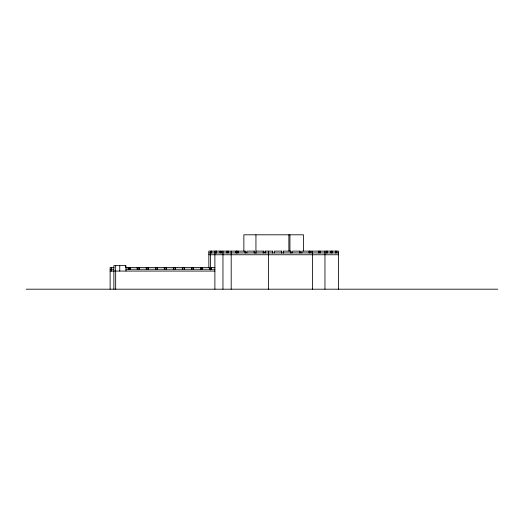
<?xml version="1.0" encoding="UTF-8"?>
<svg xmlns="http://www.w3.org/2000/svg" width="524" height="524" viewBox="0 0 524 524"><rect width="100%" height="100%" fill="white"/><g stroke="black" fill="none" stroke-linecap="round" stroke-linejoin="round"><path stroke-width="0.79" d="M255.954 251.12L263.448 251.12L263.448 252.935M208.847 252.935L338.524 252.935M208.847 254.749L338.524 254.749M114.081 267.437L110.132 267.437L110.132 289.196M125.472 267.437L201.943 267.437L201.943 269.251M214.892 267.437L211.257 267.437L211.257 269.251M110.132 269.251L113.701 269.251M125.97 269.251L214.892 269.251M110.132 271.065L214.892 271.065M26.2 289.196L497.8 289.196M338.524 289.196L338.524 251.12L301.811 251.12L301.896 252.935M336.873 251.12L336.873 252.935M335.943 251.12L335.943 252.935M335.786 251.12L335.786 252.935M332.144 251.12L332.144 252.935M331.207 251.12L331.207 252.935M331.057 251.12L331.057 252.935M327.408 251.12L327.408 252.935M326.478 251.12L326.478 252.935M326.321 251.12L326.321 252.935M324.952 251.12L324.952 289.196M320.125 251.12L320.125 252.935M319.627 251.12L319.627 252.935M318.454 251.12L318.454 252.935M312.442 251.12L312.442 289.196M310.981 251.12L310.981 252.935M309.265 251.12L309.265 252.935M309.173 251.12L309.173 252.935M303.468 251.042L303.468 234.804L243.863 234.804L243.863 251.042M300.088 252.935L300.088 251.12L292.634 251.12L292.634 252.935M299.997 251.12L299.997 252.935M290.912 252.935L290.912 251.12L283.458 251.12L283.458 252.935M290.827 251.12L290.827 252.935M289.929 234.804L289.929 251.042M288.875 234.804L288.875 251.042M283.55 251.12L283.55 252.935M281.742 252.935L281.742 251.12L274.281 251.12L274.281 252.935M281.65 251.12L281.65 252.935M272.565 252.935L272.565 251.12L265.026 251.12L265.026 252.935M272.473 251.12L272.473 252.935M268.426 251.12L268.426 289.196M265.236 251.12L265.236 252.935M263.238 251.12L263.238 252.935M255.941 234.804L255.941 253.478M254.376 252.935L254.376 251.12L246.883 251.12L246.883 252.935M254.166 251.12L254.166 252.935M245.304 252.935L245.304 251.12L208.847 251.12L208.847 267.567M245.094 251.12L245.094 252.935M238.02 251.12L238.02 252.935M237.811 251.12L237.811 252.935M236.317 251.12L236.317 252.935M236.232 251.12L236.232 252.935M236.023 251.12L236.023 252.935M231.189 251.12L231.189 289.196M228.641 251.12L228.641 252.935M227.337 251.12L227.337 252.935M226.925 251.12L226.925 252.935M222.955 251.12L222.955 289.196M221.089 251.12L221.089 252.935M220.892 251.12L220.892 252.935M219.988 251.12L219.988 252.935M216.497 251.12L216.497 252.935M216.301 251.12L216.301 252.935M215.397 251.12L215.397 252.935M214.892 251.12L214.892 289.196M211.689 251.12L211.689 252.935M211.572 251.12L211.572 252.935M211.369 267.437L211.369 269.251M210.589 251.12L210.589 269.965M209.561 269.251L209.561 267.437L202.231 267.437L202.231 269.251M209.449 267.437L209.449 269.251M202.343 267.437L202.343 269.251M201.681 267.437L201.681 269.251M200.535 267.437L200.535 269.251M193.31 267.437L193.31 269.251M193.199 267.437L193.199 269.251M193.12 267.437L193.12 269.251M191.509 267.437L191.509 269.251M191.398 267.437L191.398 269.251M184.284 267.437L184.284 269.251M184.173 267.437L184.173 269.251M182.476 267.437L182.476 269.251M182.365 267.437L182.365 269.251M175.252 267.437L175.252 269.251M175.147 267.437L175.147 269.251M173.451 267.437L173.451 269.251M173.339 267.437L173.339 269.251M166.226 267.437L166.226 269.251M166.115 267.437L166.115 269.251M164.418 267.437L164.418 269.251M164.313 267.437L164.313 269.251M157.2 267.437L157.2 269.251M157.089 267.437L157.089 269.251M155.392 267.437L155.392 269.251M148.168 267.437L148.168 269.251M148.063 267.437L148.063 269.251M146.366 267.437L146.366 269.251M146.327 267.437L146.255 269.251M139.142 267.437L139.142 269.251M139.037 267.437L139.037 269.251M137.334 267.437L137.334 269.251M137.229 267.437L137.229 269.251M130.109 267.437L130.109 269.251M130.004 267.437L130.004 269.251M128.825 267.437L128.825 269.251M128.308 267.437L128.308 269.251M128.203 267.437L128.203 269.251M125.97 271.065L125.97 265.629L113.865 265.629L113.865 289.196M125.57 265.629L125.57 267.437M119.754 265.629L119.754 271.065M115.66 265.629L115.66 289.196M111.488 267.437L111.488 271.065"/></g></svg>
